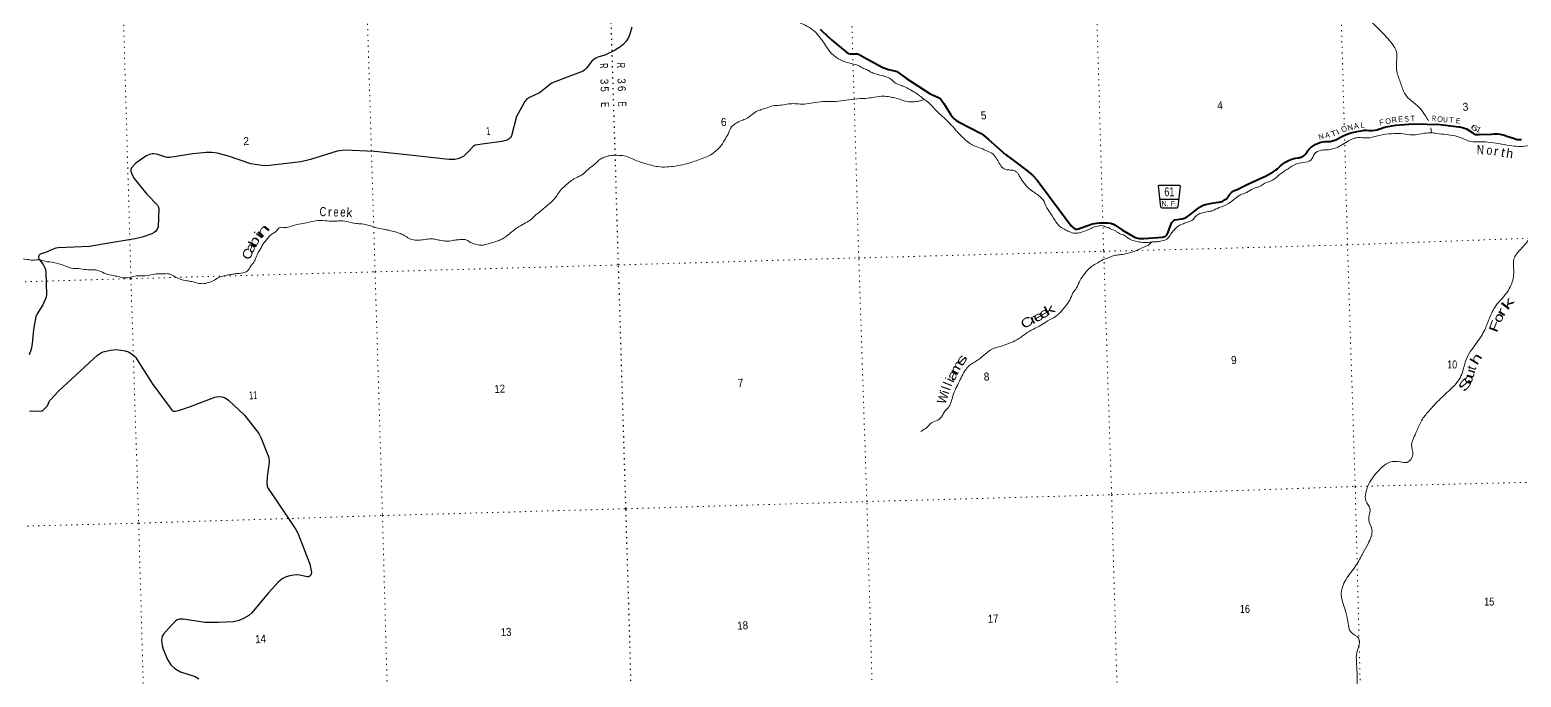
# Model space of a CAD drawing. Header units: feet. Extents: x 485078 to 733631, y 372822 to 564222.
# Drawn here: x 643151 to 675762, y 483479 to 497623 of the extents above; entities that cross this region are included whole.
import ezdxf
from ezdxf.enums import TextEntityAlignment as Align

# ---------------------------------------------------------------- set-up
doc = ezdxf.new("R2010")
doc.units = ezdxf.units.FT
doc.header["$LTSCALE"] = 80
doc.linetypes.add('DOTTED', pattern=[1.5, 0.3, -1.2])
for name, color, linetype, lineweight in [('26', 7, 'Continuous', 40), ('27', 7, 'Continuous', 25), ('29', 7, 'Continuous', 25), ('39', 7, 'Continuous', 13), ('41', 7, 'Continuous', 13), ('6', 7, 'DOTTED', 25), ('7', 7, 'DOTTED', 13)]:
    doc.layers.add(name, color=color, linetype=linetype, lineweight=lineweight)

msp = doc.modelspace()

# ---------------------------------------------------------------- linework, layer by layer
at = {"layer": '26'}
for points in [[(660435.3, 497641.36), (660475.25, 497593.27), (660681.65, 497405.06), (661016.46, 497127.88), (661043.58, 497111.18), (661055.35, 497106.35), (661089.46, 497100.75), (661231.37, 497098.16), (661250.05, 497096.57), (661283.42, 497081.97), (661387.24, 497028.63), (661805.03, 496800.16), (661923.76, 496753.64), (662084.39, 496722.68), (662106.18, 496712.58), (662133.29, 496695.88), (662322.3, 496556.86), (662836.38, 496228.54), (663022.79, 496147.02), (663049.77, 496130.63), (663068.68, 496111.54), (663089.53, 496088.59), (663138.54, 496014.35), (663285.89, 495778.74), (663336.67, 495708.76), (663361.7, 495681.63), (663401.32, 495646.15), (663461.25, 495610.81), (663952.56, 495358.54), (664006.14, 495320.58), (664112.43, 495230.52), (664487.23, 494899.5), (664621.86, 494800.94), (664978.53, 494527.94), (665090.64, 494431.55), (665180.8, 494340.7), (665923.71, 493338.77), (665969.72, 493296.24), (666001, 493277.46), (666026.98, 493271.5), (666053.14, 493271.2), (666080.25, 493277.46), (666223.01, 493328.69), (666388.84, 493382.83), (666472.34, 493402.68), (666537.47, 493408.08), (666730.95, 493404.77), (666781.01, 493398.51), (666825, 493387.49), (666847.75, 493377.64), (666885.29, 493356.77), (667043.93, 493245.29)], [(668996.68, 493837.35), (669135.41, 493854.38), (669160.32, 493857.44), (669185.41, 493863.36), (669204.49, 493868.64), (669234.55, 493880.46), (669263.22, 493895.36), (669290.17, 493913.17), (669315.11, 493933.71), (669337.77, 493956.73), (669357.89, 493982), (669368.3, 494000.04), (669386.09, 494025.45), (669406.45, 494048.85), (669429.14, 494070.01), (669453.91, 494088.67), (669480.5, 494104.65), (669508.62, 494117.76), (669537.95, 494127.85), (669783.99, 494253.11), (670121.75, 494403.78), (670186.97, 494435.76), (670335.55, 494522.22), (670360.88, 494536.96), (670385.55, 494552.07), (670400.42, 494561.32), (670434.62, 494587.92), (670465.85, 494617.94), (670502.3, 494654.14), (670541.38, 494686.03), (670604.96, 494729.32), (670672.72, 494765.73), (670743.92, 494794.85), (670817.77, 494816.37), (670893.46, 494830.05), (670905.12, 494831.33), (670928.71, 494835.8), (670951.71, 494842.71), (670973.86, 494851.99), (670994.92, 494863.53), (671014.65, 494877.21), (671032.85, 494892.88), (671043.76, 494904.47), (671063.89, 494929.51), (671079.13, 494954.47), (671088.47, 494969.75), (671110.53, 494998.59), (671131.78, 495023.59), (671156.78, 495046.58), (671159.9, 495049.45), (671205.55, 495084.63), (671254.64, 495114.85), (671306.61, 495139.77), (671360.91, 495159.13), (671416.93, 495172.7), (671474.06, 495180.34), (671531.68, 495181.96), (671536.56, 495182.07), (671587.42, 495186.14), (671637.58, 495195.5), (671686.48, 495210.05), (671733.59, 495229.63), (671753.4, 495240.42), (671778.56, 495254.12), (671803.4, 495269.16), (671853.99, 495299.8), (671920.24, 495331.69), (672011.98, 495364.08), (672165.17, 495403.99), (672296.69, 495423.89), (672321.62, 495427.66), (672346.69, 495428.07), (672389.58, 495428.76), (672427.7, 495426.26), (672445.18, 495424.93), (672502.36, 495424.51), (672559.26, 495430.06), (672615.28, 495441.53), (672644.78, 495450.87), (672669.58, 495458.73), (672694.78, 495467.98), (672750.65, 495488.48), (672756.21, 495490.08), (672781.19, 495497.26), (672806.21, 495501.64), (673021.32, 495539.35), (673401.12, 495572.74), (673987.45, 495555.08), (674398.86, 495505.65), (674423.94, 495502.64)], [(674423.94, 495502.64), (674448.86, 495496.63), (674499.82, 495483.23), (674564.86, 495458.62), (674626.98, 495427.34), (674685.48, 495389.75), (674693.13, 495381.23), (674705.18, 495370), (674718.33, 495360.1), (674732.45, 495351.62), (674747.38, 495344.67), (674762.95, 495339.31), (674779, 495335.61), (674795.35, 495333.61), (674811.81, 495333.33), (674828.22, 495334.77), (674844.38, 495337.91), (675115.49, 495343.03), (675174.01, 495349.32), (675236.92, 495349.67), (675299.53, 495343.45), (675361.14, 495330.71), (675396.08, 495319.58), (675412.75, 495314.27), (675446.08, 495303.6), (675614.99, 495249.58), (675629.78, 495242.58), (675652.04, 495234.36), (675675.03, 495228.51), (675698.51, 495225.1), (675722.22, 495224.16), (675745.9, 495225.71), (675769.29, 495229.72)], [(667043.93, 493245.29), (667323.94, 493088.98), (667376.44, 493070.86), (667411.9, 493064.6), (667512.74, 493061.01), (667921.72, 493093.06), (667975, 493108.42), (668002.12, 493131.38), (668018.8, 493154.33), (668045.22, 493204.4), (668098.4, 493363.9), (668123.08, 493411.03), (668141.85, 493436.07), (668164.79, 493456.94), (668191.77, 493470.18), (668340.46, 493493.41), (668381.69, 493502.86), (668440.19, 493531.16), (668519.39, 493578.33), (668684.57, 493711.3), (668756.06, 493763.73), (668808.2, 493788.77), (668860.34, 493805.47), (668996.68, 493837.35)]]:
    msp.add_lwpolyline(points, dxfattribs=at)
at = {"layer": '27'}
msp.add_line((667868.86, 493919.91), (668273.93, 493919.91), dxfattribs=at)
msp.add_lwpolyline([(667914.71, 493729.36), (667895.73, 493731.47), (667884.49, 493751.16), (667828.96, 494211.82), (667834.58, 494223.07), (667848.64, 494231.51), (668290.04, 494230.1), (668297.07, 494225.88), (668304.1, 494210.41), (668257, 493756.79), (668247.86, 493737.8), (668237.33, 493728.65)], close=True, dxfattribs=at)
at = {"layer": '29'}
for points in [[(656311.88, 497678.95), (656272.09, 497532.13), (656240.64, 497455.24), (656193.43, 497376.84), (656124.34, 497303.44), (656048.87, 497242.82), (655937.25, 497171.94), (655721.15, 497068.66), (655552.46, 497016.26), (655532.26, 497006.69), (655513.13, 496998.19), (655484.25, 496978.53), (655437.66, 496937.55), (655323.92, 496783.33), (655295.62, 496755.28), (655249.52, 496723.76), (654959.6, 496613.08)], [(654959.6, 496613.08), (654617.05, 496482.32), (654561.9, 496455.5), (654517.13, 496424.88), (654357.69, 496290.86), (654293.73, 496246.65), (654074.94, 496146.2), (654010.81, 496097.73), (653978.21, 496060.05), (653794.15, 495727.61), (653680.84, 495307.85), (653659.31, 495270.83), (653631.68, 495243.16), (653587.03, 495215.52), (653475.71, 495184.88), (653045.3, 495123.92), (652890.41, 495102.38), (652875.92, 495095.33), (652845.09, 495072.99), (652732.78, 494957.42), (652670.76, 494890.04), (652642.06, 494865.58), (652566.38, 494828.21), (652510.26, 494803.89), (652441.16, 494792.18), (652312.98, 494791.87), (651392.25, 494891.86)], [(651392.25, 494891.86), (650696.54, 494967.42), (650033.56, 494997.47), (649872.6, 494974.61), (649289.49, 494788.99), (649077.43, 494738.6), (648400.98, 494657.83), (648283.92, 494654.97), (648173.37, 494663.48), (647980.41, 494696.38), (647495.67, 494861.24), (647248.59, 494929.4), (647138.04, 494942.16), (647004.42, 494942.91), (646712.3, 494912.81), (646211.14, 494835.79), (646156.94, 494836.85), (646104.08, 494845.39), (645946.47, 494898.55), (645862.36, 494912.69), (645823.16, 494911.31), (645770.02, 494900.67), (645699.86, 494870.89), (645641, 494837.45), (645470.39, 494712.08), (645376.72, 494611.36), (645357.59, 494573.07), (645356.57, 494536.87), (645385.22, 494456.06), (645432.5, 494372.73), (645712.29, 494034.38), (645940.1, 493792.34), (645960.3, 493761.49), (645970.75, 493721.28), (645953.75, 493320.26), (645936.91, 493270.08), (645907.15, 493227.53), (645873.13, 493195.62), (645816.85, 493164.16), (645605.27, 493091.38), (645455.35, 493053.94), (644748.08, 492937.34), (644452.62, 492890.9), (643773.98, 492860.55), (643716.38, 492849.93), (643657.92, 492827.59), (643495.2, 492756.3), (643380.49, 492722.29), (643357.1, 492701.02), (643340.92, 492674.16), (643337.97, 492649.96), (643344.35, 492622.31), (643439.76, 492494.94), (643480.41, 492420.21), (643491.04, 492388.3), (643501.73, 492326.09), (643518.88, 491837.76), (643509.11, 491785.21), (643433.51, 491613.37), (643311.4, 491419.31), (643281.05, 491349.4), (643228.34, 491072), (643203.19, 490765.59), (643179.59, 490642.83), (643139.2, 490523.7)], [(643974.46, 489910.37), (644628.55, 490516.24), (644699.12, 490561.47), (644753.33, 490585.93), (644915.33, 490622.9), (644983.99, 490631.67), (645029.7, 490636.98), (645141.77, 490627.63), (645238.04, 490611.46), (645307.14, 490584.87), (645370.91, 490546.58), (645426.19, 490506.16), (645464.45, 490467.87), (645588.21, 490272.98), (645818.47, 489910.03), (645827.7, 489897.52)], [(643147.34, 489301.56), (643372.29, 489294.1), (643401.23, 489295.7), (643422.49, 489301.02), (643434.19, 489307.4), (643521.35, 489390.36), (643537.2, 489411.12), (643581.29, 489514.28), (643592.57, 489533.96), (643784.23, 489734.17), (643974.46, 489910.37)], [(645827.7, 489897.52), (646242.05, 489335.98), (646265.93, 489308.47), (646294.63, 489292.53), (646328.65, 489290.4), (646401.15, 489307.19)], [(646401.15, 489307.19), (646664.39, 489396.55), (647193.96, 489597.66), (647270.44, 489613.76), (647355.48, 489605.25), (647419.26, 489579.72), (647492.22, 489533.06), (647842.34, 489206.15), (648159.09, 488805.37), (648201.57, 488715.95), (648373.82, 488279.91), (648386.77, 488179.04), (648342.21, 487853.52), (648331.3, 487731.06), (648344.05, 487654.47), (648365.36, 487599.95), (648534.35, 487343.22), (648968.64, 486709.05), (649009.48, 486622.71), (649160.83, 486230.17)], [(649160.83, 486230.17), (649272.7, 485951.44), (649310.96, 485769.33), (649306.06, 485732.43), (649287.98, 485701.57), (649255.04, 485672.86), (649214.1, 485669.71), (649053.07, 485706.9), (648983.53, 485713.29), (648917.01, 485709.03), (648838.35, 485694.14), (648757.56, 485668.61), (648670.4, 485623.93), (648615.12, 485583.51), (648578.98, 485555.86), (648359.2, 485317.66), (648007.76, 484882.5), (647943.33, 484828.33), (647826.4, 484758.11), (647726.48, 484713.45), (647607.36, 484689.57), (647280.2, 484673.97), (646986.76, 484674.12), (646501.94, 484747.49), (646425.18, 484744.36), (646374.38, 484730.47), (646336.11, 484704.94), (646245.08, 484604.38), (646072.49, 484419.87), (646046.98, 484377.33), (646028.08, 484288.83), (646042.73, 484168.85), (646069.15, 484088.66), (646161.78, 483862.51), (646233.65, 483748.85), (646319.1, 483671.05), (646446.65, 483597.31), (646764.74, 483495.25), (646844.21, 483443.43)]]:
    msp.add_lwpolyline(points, dxfattribs=at)
at = {"layer": '39'}
msp.add_line((673801.06, 495374.74), (673783.32, 495481.61), dxfattribs=at)
for points in [[(660309.48, 497592.56), (660227.07, 497653.07), (660058.95, 497745.71), (659887.22, 497822.09), (659776.33, 497889.95), (659587.22, 498012.36), (659428.46, 498133.53), (659323.68, 498199.52), (659237.55, 498247.81), (659120.29, 498327.63), (658987.94, 498443.42), (658891.15, 498590.46), (658795.09, 498709.22), (658692.93, 498829.85), (658616.21, 498904.65), (658526.53, 499011.45), (658422.45, 499127.99), (658327.93, 499188.18), (658242.45, 499289.03), (658173.8, 499364.04), (658070.89, 499436.14), (658021.79, 499459.12), (657875.18, 499501.8), (657722.94, 499528.16), (657602.79, 499563.44), (657455.97, 499614.19), (657370.54, 499713.02), (657258.18, 499837.42), (657192.94, 499936.77), (657120.79, 499991.49), (656935.5, 500045.28), (656758.23, 500101.31), (656678.58, 500133.6), (656550.32, 500247.48), (656421.92, 500444.22), (656275.19, 500646.55), (656174.36, 500793.48), (656075.8, 500853.57), (655989.82, 500895.8), (655874.84, 500965.56), (655804.44, 501030.43), (655741.75, 501109.64), (655715.47, 501187.77), (655650.93, 501337.66), (655575.65, 501434.74), (655410.31, 501575.95), (655344.95, 501602.55), (655240.8, 501644.3), (655175.5, 501668.88), (655115.46, 501723.91), (655060.53, 501815.44), (655002.83, 501858.41), (654940.46, 501925.5), (654864.91, 502032.67), (654790.97, 502156.05), (654719.41, 502265.34), (654611.87, 502359.55), (654556.24, 502400.55), (654400.45, 502485.42), (654297.27, 502567.62), (654178.04, 502645.37), (653915.15, 502652.69), (653778.85, 502687.55), (653541.7, 502792.54), (653345.21, 502888.49), (653120.72, 503050.4), (652928.28, 503223.24), (652761.22, 503275.49), (652530.01, 503307.89), (652301.08, 503330.24), (652042.55, 503325.55), (651796.62, 503379.79), (651567.6, 503482.98), (651366.03, 503463.6), (651260.82, 503468.95), (651100.72, 503563.82), (650925.81, 503684.58), (650696.79, 503787.76), (650422.17, 503857.43), (650124.69, 503873.96), (649935.73, 503913.51), (649854.43, 503931.61), (649748.45, 503888.44), (649584.52, 503898.33), (649347.97, 504057.91), (649149.68, 504222.52), (649027.32, 504342.62), (648944.07, 504435.44), (648872.44, 504469.96), (648672.1, 504480.92), (648497.21, 504446.07)], [(673733.84, 495634.01), (673666.61, 495747.71), (673535.14, 495922.63), (673360.74, 496068.81), (673213.35, 496238.78), (673118.69, 496478.57), (673036.21, 496753.48), (673038.33, 496929.84), (673036.48, 497140.42), (672941.34, 497317.38), (672675.44, 497612.36), (672424.52, 497857.54), (672166.11, 498092.18), (671981.29, 498314.74), (671915.32, 498655.41), (671862.67, 498940.1), (671895.72, 499213.41), (671922.4, 499563.34), (671942.36, 499817.68), (671923.97, 500140.76), (671913.57, 500537.22), (671949.56, 500794.49), (671985.54, 500980.86), (672039.9, 501342.47), (672081.3, 501754), (672056.96, 502003.82), (671948.74, 502232.72), (671879.41, 502490.14), (671906.67, 502651.71), (671992.16, 502893.53), (672038.58, 503074.4)], [(685120.59, 501629.12), (685094.47, 501606.78), (684998.94, 501577.1), (684900.98, 501518.92), (684791.88, 501407.44), (684746.97, 501271.22), (684752.01, 501111.47), (684765.93, 500938.04), (684761.74, 500798.03), (684692.85, 500727.3), (684610.28, 500576.81), (684552.34, 500456.05), (684515.21, 500289.88), (684473.58, 500131.56), (684373.02, 500012.46), (684309.59, 499881.27), (684310.13, 499729.37), (684307.21, 499567.15), (684203.35, 499399.24), (684071.77, 499397.92), (683823.29, 499422.43), (683546.34, 499342.03), (683384.58, 499266.08), (683211.77, 499063.92), (683197.66, 498884.86), (683135.22, 498771.96), (683026.4, 498619.98), (683022.21, 498479.97), (682908.94, 498299.39), (682788.23, 498142.69), (682637.88, 498008.64), (682459.6, 497796.04), (682178.99, 497601.99), (681937.44, 497468.88), (681755.76, 497280.4), (681459.47, 497148.27), (681303.28, 497188.1), (681136.22, 497134.14), (680896.64, 497037.6), (680739.17, 497028.75), (680528.19, 497106.01), (680358.37, 497100.51), (680197.14, 497050.93), (680057.28, 496874.93), (680008.96, 496941.08), (679886.72, 496918), (679723.44, 496726.5), (679589.76, 496619.72), (679453.12, 496636.34), (679336.32, 496660.16), (679164.91, 496504.66), (678987.92, 496162.49), (678811.52, 495881.12), (678601.25, 495768), (678478.72, 495714.52), (678387.19, 495543.26), (678253.63, 495434.46), (678049.53, 495319.67), (678054.57, 495159.92), (677950.37, 495068.98), (677848.33, 495047.03), (677750.67, 495019.25), (677580.39, 495021.83), (677512.96, 495032.22), (677444.85, 495054.72), (677338.99, 495028.51), (677242.89, 495008.92), (677242.27, 495055.48), (677155.98, 495076.96), (677098.89, 495154.78), (677044.53, 495291.5), (676929.06, 495327.54), (676786.29, 495309.39), (676555.22, 495312.59), (676472.1, 495314), (676391.07, 495349.95), (676308.82, 495371.66), (676208.04, 495327.5), (676095.36, 495207.72), (675891.37, 495090.91), (675697.78, 495075.97), (675508.42, 495093.68), (675275.05, 495137.28), (675036.19, 495170.43), (674843.37, 495177.82), (674666.92, 495182.07), (674497.35, 495243.44), (674317.45, 495308.27)], [(669001.78, 493667.4), (668991.46, 493663.88), (668891.46, 493648.2), (668764.98, 493616.62), (668665.22, 493567.55), (668606.43, 493497.31), (668543.07, 493447.17), (668466.92, 493422.96), (668374.92, 493386.21), (668261.03, 493336.78), (668190.07, 493268.24), (668117.41, 493187.54), (668055.21, 493092.96), (667998.02, 493038.94), (667875.63, 493005.44), (667791.08, 492993.14), (667720.35, 492993.33), (667647.91, 492981.34), (667486.36, 492977.15), (667352.4, 492999.94), (667217.91, 493042.93), (667152.13, 493085.69), (667063.77, 493142), (666953.51, 493185.62), (666904.09, 493220.71), (666779.33, 493278.1), (666722, 493306.93), (666667.1, 493319.65), (666618.01, 493342.63), (666557.37, 493343.07), (666432.7, 493319.63), (666334.91, 493272.63), (666234.99, 493229.62), (666098.68, 493187.68), (666010.03, 493177.3), (665877.72, 493214.28), (665775.33, 493266.19), (665664.39, 493336.06), (665568.23, 493458.86), (665448.06, 493649.75), (665389.31, 493733.1), (665303.74, 493914.79), (665208.42, 494005.28), (665109.65, 494073.44), (664998.44, 494153.41), (664921.51, 494236.3), (664822.91, 494375.2), (664776.43, 494452.81), (664742.8, 494502.46), (664691.32, 494539.52), (664599.86, 494559.38), (664520.9, 494565.41), (664408.25, 494623.12), (664332.39, 494742.4), (664262.91, 494849.73), (664214.88, 494909.11), (664089.9, 494974.58), (663952.97, 495033.67), (663812.21, 495084.58), (663707.64, 495142.5), (663656.11, 495181.58), (663623.11, 495206.99), (663554.78, 495269.89), (663465.63, 495356.49), (663390.67, 495441.45), (663269.96, 495575.74), (663137.24, 495705.67), (663019.4, 495807.7), (662848.86, 495993.24), (662679.68, 496126.27), (662483.94, 496270.74), (662326.18, 496353.55), (662215.66, 496407.26), (662123.95, 496437.22), (661969.38, 496552.44), (661922.15, 496581.53), (661738.88, 496635.38), (661671.76, 496651.82), (661567.72, 496689.54), (661516.5, 496716.5), (661471.28, 496745.64), (661379.41, 496781.66), (661284.93, 496839.83), (661170.85, 496875.27), (661022.43, 496909.81), (660832.42, 496989.76), (660760.37, 497040.43), (660673.55, 497114.97), (660543.5, 497297.52), (660451.17, 497428.51), (660380.14, 497517.6), (660309.48, 497592.56)], [(649291.84, 493430.41), (649446.81, 493454.65), (649653.1, 493447.88), (649843.13, 493444.73), (649952.13, 493449.58), (650118.45, 493425.6), (650276.96, 493391.32), (650414.6, 493382.76), (650544.58, 493357.85), (650762.55, 493290.75), (650916.92, 493260.4), (651008.32, 493242.57), (651138.5, 493209.57), (651256.74, 493170.2), (651338.56, 493131.9), (651445.42, 493063.95), (651577.62, 493031), (651715, 493032.55), (651864.01, 493052.58), (651964.98, 493055.2), (652066.53, 493035.61), (652186.3, 493014.47), (652297.68, 493005.23), (652424.43, 493026.71), (652529.23, 493037.52), (652626.1, 493042.05), (652705.23, 493029.96), (652783.34, 492979.44), (652889.4, 492941.78), (653013.27, 492918.72), (653111.95, 492931.39), (653238.33, 492967), (653358.65, 493002.46), (653506.45, 493068.95), (653609.61, 493142.36), (653718.36, 493234.1), (653839.38, 493320.1), (653992.77, 493404.92), (654117.98, 493484.97), (654198.72, 493565.88), (654299.71, 493645.29), (654378.8, 493712.02), (654503.39, 493816.3), (654596.19, 493899.54), (654653.01, 493967.71), (654705.43, 494049.91), (654783.73, 494146.92), (654888.33, 494242.6), (654993.2, 494328.18), (655110.6, 494397.92), (655188.46, 494434.3), (655315.22, 494532.57), (655417.91, 494624.16), (655534.79, 494714.09), (655613.62, 494790.91), (655713.37, 494839.98), (655829.71, 494873.32), (655987.11, 494881.45), (656147.07, 494869.43), (656293.88, 494818.68), (656422.63, 494763.41), (656553.19, 494716.28), (656750.6, 494662.8), (656884.72, 494633.94), (657076.88, 494626.81), (657270.32, 494648), (657473.38, 494687.62), (657647.91, 494736.61), (657791.93, 494792.9), (657950.09, 494849.55), (658069.67, 494913.28), (658158.75, 494984.3), (658243.53, 495065.32), (658340.76, 495211.33), (658418.16, 495342.68), (658496.85, 495502.35), (658581.84, 495575.29), (658711.41, 495643.32), (658819.46, 495684.53), (658948.4, 495776.8), (659067.66, 495852.64), (659171.83, 495887.68), (659272.01, 495920.6), (659394.24, 495960.15), (659553.45, 495976.41), (659702.41, 495998.46), (659853.66, 496010.47), (659999.37, 496002.13), (660183.03, 496010.94), (660374.08, 496046.21), (660600.09, 496058.14)], [(660600.09, 496058.14), (660840.4, 496064.38), (661055.89, 496092.2), (661305.71, 496120.92), (661473.22, 496129.31), (661622.07, 496155.4), (661811.58, 496172.45), (661957.45, 496158.05), (662065.11, 496136.59), (662264.74, 496075.08), (662404.87, 496048.41), (662517.85, 496055.38), (662616.43, 496072.09), (662704.55, 496102.67), (662708.67, 496104.16)], [(674317.45, 495308.27), (674117.42, 495335.51), (673921.77, 495356.92), (673793.08, 495376.01), (673497.68, 495335.09), (673325.73, 495331.49), (673134, 495355.15), (672927.5, 495353.66), (672658.12, 495318.25), (672387.98, 495260.52), (672201.1, 495270.26), (671960.95, 495183.83), (671821.97, 495099.03), (671677.81, 495034.2), (671503.54, 495000.09), (671384.43, 494993.39), (671245.34, 494910.61), (671161.84, 494776.27), (671004.76, 494724.9), (670836.78, 494687.09), (670664.18, 494588.25), (670471.43, 494451.81), (670323.97, 494338.17), (670153.68, 494269.85), (670067.72, 494214.37), (669901.12, 494152.33), (669753.84, 494071.12), (669623.35, 494015.16), (669486.85, 493922.4), (669360.68, 493826.17), (669159.12, 493737.86), (669001.78, 493667.4)], [(677242.27, 495055.48), (677105.71, 494928.28), (677049.03, 494785.32), (677010.28, 494576.51), (676954.09, 494318.11), (676850.68, 494142.13), (676717.98, 493982.73), (676583.07, 493790.8), (676417.77, 493599.19), (676201.42, 493414.83), (676015.17, 493199.76), (675928.9, 493042.97), (675733.48, 492811.18), (675604.86, 492615.55), (675600.36, 492374.23), (675554.32, 492079.94), (675478.15, 491923.72), (675205.46, 491590.34), (675066.62, 491325.26), (674963.89, 491066.27), (674793.2, 490791.29), (674550.32, 490396.79), (674475.86, 490139.39), (674403.6, 489985.42), (674263.4, 489815.47), (674000.02, 489567.7), (673734.67, 489283.35), (673587.54, 489092.76), (673479.16, 488861.8), (673403.79, 488691.45), (673366.84, 488557.7), (673389.23, 488342.21), (673265.29, 488171.15), (673112.61, 488184.85), (672890.3, 488176.39), (672668.3, 488020.08), (672464.4, 487759.44), (672363.22, 487508.64), (672365.14, 487332.51), (672453.53, 487167.32), (672429.3, 486916.79), (672495.65, 486711.87), (672414.41, 486395.33), (672302.64, 486188.5), (672149.89, 485918.59), (671926.53, 485608.24), (671828.05, 485274.53), (671930.29, 484901.47), (671976.15, 484665.01), (672038.11, 484465.92), (672207.89, 484329.62), (672165.71, 484003.12), (672159.67, 483824.52), (672176.03, 483501.32), (672129.42, 483217.12), (672020.78, 483097.57), (671928.66, 482865.51), (671912.54, 482508.07), (671895.52, 482237.69), (671791.93, 482029.29), (671651.81, 481964.68), (671445.49, 481746.45), (671378.37, 481359.81), (671244.35, 481009.92), (671054.41, 480788.56), (671041.51, 480623.75), (671048, 480225.05), (670908.81, 479716.86), (670919.11, 479393.32), (671109.53, 479179.17), (671202.22, 478902.81), (671016.27, 478718.14), (670893.64, 478488.41), (670972.59, 478168.73), (671026.36, 477722.04), (670911.07, 477292.17), (670921.98, 477100.34), (671098.07, 476782.08), (671154.45, 476396.31), (671028.46, 476083.33), (671036.96, 475933.91), (671029.9, 475595.21), (670938.69, 475276.09), (670808.66, 474962.89), (670620.34, 474534.99), (670445.87, 474077.49), (670323.91, 473764.75), (670298.68, 473425.03), (670301.36, 473022.06), (670176.53, 472759.79), (670077.72, 472503.04), (670002.66, 472184.83), (669866.61, 472013.09), (669668.72, 471736.1)], [(638860.18, 492599.82), (639030.37, 492505.21), (639207.04, 492394.6), (639277.07, 492343.88), (639365.7, 492277.46), (639482.54, 492213.81), (639571.5, 492212.08), (639627.94, 492217.58), (639696.38, 492227.44), (639793.16, 492236.02), (639862.99, 492270.17), (640050.92, 492347.8), (640212.9, 492412.63), (640298.16, 492475.47), (640378.51, 492493.72), (640424.8, 492500.99), (640505.89, 492490.97), (640576.78, 492484.72), (640635.6, 492476.15), (640693.8, 492491.8), (640763.69, 492523.93), (640851.43, 492568.65), (641094.09, 492639.62), (641284.82, 492687.01), (641348.97, 492706.86), (641554.68, 492722.31), (641664.26, 492704.94), (641733.34, 492690.57), (641887.87, 492654.16), (642029.96, 492629.56), (642115.56, 492601.47), (642259.94, 492566.82), (642340.45, 492579.01), (642402.53, 492600.83), (642486.71, 492627.27), (642607.77, 492634.45), (642711.02, 492627.03), (642852.8, 492614.54), (643093.42, 492608.66), (643201.08, 492587.21), (643311.93, 492598.17), (643486.55, 492566.32), (643587.99, 492550.77), (643736.2, 492524.3), (643931.85, 492460.67), (644104.97, 492408.58), (644220.18, 492407.53), (644378.43, 492383.34), (644515.96, 492378.83), (644560.39, 492379.98), (644659.92, 492360.34), (644817.25, 492293.69), (644973.9, 492253.29), (645079.54, 492231.78), (645219.72, 492203.09), (645483.31, 492246.31), (645675.26, 492247.25), (645914.62, 492289.84), (646086.27, 492294.3), (646195.47, 492291.07), (646320.34, 492229.64), (646481.77, 492161.08), (646615.78, 492136.26), (646719.35, 492116.72), (646819.04, 492091.02), (646966.88, 492078.69), (647093.31, 492112.28), (647159.37, 492136.23), (647282.67, 492212.18), (647398.9, 492249.55), (647517.52, 492272.84), (647610.09, 492287.37), (647694.64, 492299.67), (647765.21, 492305.55), (647913.33, 492359.91), (647975.58, 492452.47), (648049.84, 492549.38), (648099.6, 492655.76), (648145.49, 492755.98), (648197.8, 492842.22), (648240.12, 492924.15), (648320.28, 493027.28), (648444.18, 493157.81), (648529.59, 493214.6), (648566.74, 493262.04), (648606.18, 493299.44), (648723.25, 493304.5), (648864.03, 493330.39), (648990.3, 493370.04), (649161.37, 493396.71), (649291.84, 493430.41)], [(662637.16, 488849.83), (662789.91, 488958.89), (662864.7, 489035.6), (663006.54, 489097.89), (663101.16, 489189.27), (663149.43, 489275.4), (663218.21, 489349.94), (663280.19, 489452.59), (663323.37, 489579.01), (663383.51, 489752.35), (663460.34, 489905.92), (663531.15, 490057.3), (663622.27, 490205.17), (663694.83, 490289.92), (663861.82, 490395.3), (664041.95, 490539.42), (664212.66, 490657.02), (664336.92, 490696.62), (664571.34, 490773.44), (664731.05, 490848.32), (664828.47, 490909.46), (664919.62, 490978.51), (665094.74, 491082.08), (665256.21, 491167.11), (665405.29, 491261.92), (665574.62, 491355.24), (665661.63, 491428.23), (665804.88, 491591.6), (665892.54, 491717.16), (665961.12, 491876.57), (666041.07, 491987.77), (666111.84, 492141.18), (666222.94, 492297.66), (666348.65, 492436.32), (666463.93, 492510.05), (666623.16, 492603.1), (666719.3, 492635.91), (666815.28, 492674.78), (666923.69, 492701.84), (667040.5, 492717), (667203.23, 492753.56), (667331.57, 492791.25), (667427.4, 492836.18), (667555.21, 492894.06), (667611.18, 492917.74), (667670.34, 492973.84), (667698.36, 492990.16)]]:
    msp.add_spline(points, degree=3, dxfattribs=at)
at = {"layer": '6'}
msp.add_lwpolyline([(656727.21, 469227.68), (656670.48, 471169.46), (656512.93, 476510.72), (656341.61, 481837.48), (656186.6, 487158.6), (656023.36, 492485.57), (655853.33, 498149.85), (655718.15, 503485.63), (655718.7, 503542.23), (655570.8, 508823.12), (655580.86, 508902.2), (655360.97, 514231.74), (655316, 515256.89)], dxfattribs=at)
at = {"layer": '7'}
for points in [[(671892.58, 495549.93), (671808.43, 498647.37), (671611.36, 503961.96), (671461.95, 509364.31), (671236.52, 514750.23), (671218.91, 515734.59)], [(661985.13, 469384.37), (661930.76, 471314.1), (661773.26, 476653.34), (661605.92, 481982.22), (661454.64, 487315.56), (661277.31, 492640.15), (661111.48, 498298.48), (660961.59, 503656.11), (660792.46, 509053.66), (660606.64, 514394.18), (660584.02, 515413.89)], [(665904.6, 515573.72), (665939.4, 514548.79), (666127.72, 509190.14), (666289.84, 503828.78), (666468.16, 498465.83), (666632.55, 492785.23), (666805.73, 487464.58), (666957.54, 482111.04), (667108.25, 476799.92), (667267.98, 471452.65), (667327.87, 469544.88)], [(655570.8, 508823.12), (650221.51, 508682.23), (644903.2, 508515.88), (645044.65, 503172.18), (645199.66, 497851.06), (645361.61, 492186.56), (645531.33, 486843.6), (645682.4, 481518.33), (645840.4, 476237.71), (645998.42, 470878.27), (646069.9, 468913.92)], [(650221.51, 508682.23), (650375.34, 503328.75), (650528.6, 497997.48), (650700.59, 492335.27), (650861.76, 487010.26), (651009.06, 481674.8), (651173.69, 476372.12), (651321.46, 471018.48), (651396.5, 469070.09)], [(672658.82, 469706.32), (672614.48, 471630.83), (672455.85, 476968.42), (672266.67, 482335.54), (672132.64, 487645.57), (671963.88, 492925.29), (671899.48, 495295.74)], [(689800.39, 493579.05), (687986.43, 493530.76), (682691.66, 493397.03), (677372.26, 493233.55), (677268.66, 493203.41), (677247.24, 493117.13), (671963.88, 492925.29), (669026.79, 492842.72)], [(638623.57, 491997.48), (640049.04, 492032.48), (645361.61, 492186.56), (650700.59, 492335.27), (656023.36, 492485.57), (661277.31, 492640.15), (666632.55, 492785.23), (669026.79, 492842.72)], [(669187.22, 487542.8), (672132.64, 487645.57), (677450.07, 487772.48), (682855.6, 487952.95)], [(638777.67, 486664.28), (640216.32, 486705.62), (645531.33, 486843.6), (650861.76, 487010.26), (656186.6, 487158.6), (661454.64, 487315.56), (666805.73, 487464.58), (669187.22, 487542.8)]]:
    msp.add_lwpolyline(points, dxfattribs=at)

# ---------------------------------------------------------------- texts
at = {"layer": '27'}
for s, rotation, width, p in [('O', 10.915, 0.8, (672800.96, 495558.32)), ('R', 11.887, 0.85, (672940.47, 495585.65)), ('E', 2.202, 0.75, (673076.21, 495611.56)), ('S', 2.721, 0.75, (673208.84, 495616.66)), ('T', 4.237, 0.9, (673347.02, 495623.88)), ('R', 359.125, 0.65, (673804.76, 495628.77)), ('O', 350.538, 0.8, (673916.37, 495622.93)), ('U', 356.631, 0.7, (674052.42, 495605.6)), ('T', 355.453, 0.9, (674179.29, 495597.12)), ('E', 356.425, 0.75, (674329.8, 495581.89)), ('N', 16.328, 0.95, (671348.78, 495219.89)), ('A', 9.535, 0.95, (671481.7, 495256.55)), ('T', 21.057, 1.3, (671621.97, 495279.25)), ('I', 26.933, 1.2, (671751.7, 495332.58)), ('O', 15.48, 0.9, (671843.14, 495378.85)), ('N', 14.689, 0.9, (671979.94, 495415.61)), ('L', 2.537, 0.8, (672252.06, 495483.8)), ('F', 10.054, 0.95, (672670.33, 495534.9)), ('6', 325.492, 1.75, (674641.42, 495479.25)), ('1', 330.628, 1.15, (674760.65, 495421.89))]:
    msp.add_text(s, height=120, rotation=rotation, dxfattribs=dict(at, width=width)).set_placement(p)
msp.add_text('A', height=120, rotation=13.551, dxfattribs=at).set_placement((672113.8, 495450.73))
for s, height, width, p in [('61', 194, 0.75, (668068.69, 493987.53)), ('N. F.', 114.1, 0.95, (668068.44, 493768.65))]:
    msp.add_text(s, height=height, rotation=0.63, dxfattribs=dict(at, width=width)).set_placement(p, align=Align.CENTER)
at = {"layer": '41'}
for s, rotation, width, p in [('N', 359.041, 0.8, (674792.04, 494905.99)), ('o', 353.887, 0.85, (674996.41, 494901.86)), ('r', 350.163, 1.05, (675152.56, 494883.72)), ('k', 51.678, 2, (675461.3, 491479.07)), ('r', 59.263, 1.7, (675376.97, 491343)), ('F', 69.403, 1.55, (675230.12, 490992.41)), ('o', 64.579, 1.35, (675308.39, 491201.56)), ('h', 58.804, 1.6, (674797.39, 490281.75)), ('u', 73.761, 1.25, (674711.43, 489999.81)), ('S', 51.838, 1.75, (674518.33, 489693.06)), ('o', 63.651, 1.35, (674643.4, 489858.25))]:
    msp.add_text(s, height=200, rotation=rotation, dxfattribs=dict(at, width=width)).set_placement(p)
for s, rotation, p in [('t', 349.415, (675310.57, 494856)), ('h', 351.86, (675424.93, 494834.62)), ('t', 72.786, (674760.39, 490171.93))]:
    msp.add_text(s, height=200, rotation=rotation, dxfattribs=at).set_placement(p)
for s, rotation, width, p in [('C', 357.907, 0.75, (649556.66, 493551.59)), ('k', 356.247, 0.95, (650133.73, 493531.03)), ('e', 359.177, 0.75, (649844.9, 493544.72)), ('e', 357.366, 0.8, (649993.25, 493542.69)), ('b', 63.18, 1.45, (648143.37, 492956.2)), ('i', 54.335, 1.5, (648230.4, 493082.13)), ('n', 48.017, 2, (648318.1, 493171.3)), ('C', 64.491, 1.2, (648002.54, 492682.46)), ('a', 65.262, 1.4, (648066.01, 492822.45)), ('e', 27.99, 1.4, (665241.35, 491272.35)), ('e', 29.92, 1.5, (665373.76, 491349.16)), ('k', 28.651, 1.65, (665491.99, 491423.18)), ('C', 31.6, 1.35, (665003.02, 491147.22)), ('r', 27.552, 1.55, (665135.16, 491215.96)), ('s', 58.178, 1.8, (663602.87, 490360.66)), ('a', 63.258, 1.5, (663411.6, 490034.16)), ('m', 60.418, 1.3, (663498.05, 490201.56)), ('i', 64.854, 1.15, (663357.24, 489931.88)), ('W', 71.107, 0.95, (663205.72, 489543.84))]:
    msp.add_text(s, height=200, rotation=rotation, dxfattribs=dict(at, width=width)).set_placement(p, align=Align.CENTER)
for s, rotation, p in [('r', 358.924, (649711.94, 493546.8)), ('l', 70.55, (663279.97, 489759.45)), ('l', 68.241, (663313.07, 489847.17)), ('i', 71.181, (663251.63, 489678.49))]:
    msp.add_text(s, height=200, rotation=rotation, dxfattribs=at).set_placement(p, align=Align.CENTER)
at = {"layer": '6'}
for s, width, p in [('R', 0.7, (655617.75, 496832.37)), ('R', 0.7, (655992.59, 496843.28)), ('3', 0.9, (655628, 496490.8)), ('5', 0.9, (655632.96, 496325.51)), ('3', 0.9, (656002.84, 496501.71)), ('6', 0.9, (656007.8, 496336.42)), ('E', 0.75, (655643.21, 495983.93)), ('E', 0.75, (656017.89, 496000.35))]:
    msp.add_text(s, height=175, rotation=271.719, dxfattribs=dict(at, width=width)).set_placement(p, align=Align.CENTER)
at = {"layer": '7'}
for s, rotation, width, p in [('4', 3.219, 0.95, (669120.06, 495880.97)), ('3', 3.219, 0.95, (674486.89, 495851.98)), ('6', 2.861, 0.95, (658266.06, 495518.59)), ('5', 2.861, 0.95, (663950.67, 495664.14)), ('1', 2.861, 0.5, (653136.45, 495322.78)), ('2', 2.861, 0.95, (647823.6, 495102)), ('9', 3.219, 0.95, (669422.46, 490317.06)), ('12', 2.861, 0.9, (653313.81, 489686.98)), ('7', 2.861, 0.95, (658635.04, 489819.05)), ('8', 2.861, 0.95, (664014.72, 489956.68)), ('11', 2.861, 0.65, (647946.3, 489547.64)), ('18', 2.861, 0.9, (658625.89, 484515.9)), ('17', 2.861, 0.9, (664102.3, 484664.13)), ('14', 2.861, 0.9, (648083.29, 484219.99)), ('13', 2.861, 0.9, (653452.45, 484373.52))]:
    msp.add_text(s, height=175, rotation=rotation, dxfattribs=dict(at, width=width)).set_placement(p)
at = {"layer": '7', "width": 0.85}
for s, p in [('10', (674141.69, 490223.94)), ('16', (669610.31, 484884.07)), ('15', (674952.26, 485042.73))]:
    msp.add_text(s, height=175, dxfattribs=at).set_placement(p)

doc.saveas('drawing.dxf')
